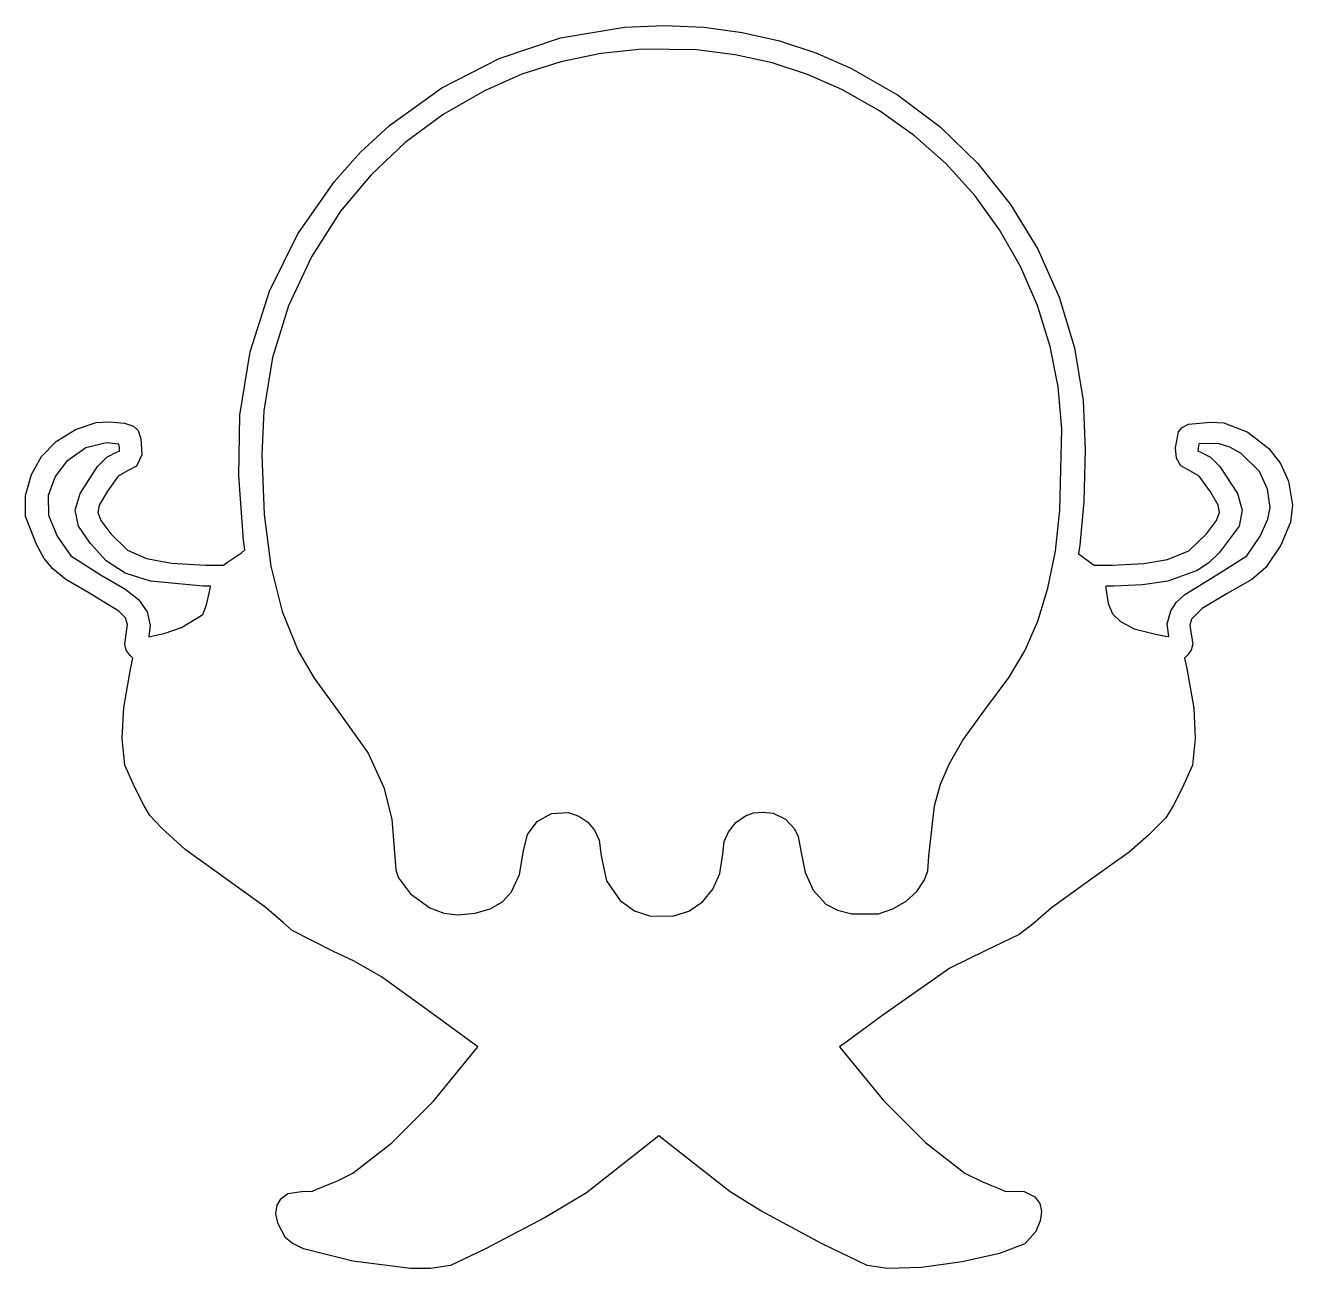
# Model space of a CAD drawing. Extents: x 63.7 to 138.9, y 134.7 to 208.5.
import ezdxf

# ---------------------------------------------------------------- set-up
doc = ezdxf.new("R2010")
doc.units = 0
doc.layers.add('Layer_1', color=7, linetype='CONTINUOUS')

msp = doc.modelspace()

# ---------------------------------------------------------------- linework, layer by layer
at = {"layer": 'Layer_1', "color": 7}
for points in [[(86.578319, 134.71051), (83.136621, 135.142251), (80.205594, 135.89119), (79.525615, 136.209556), (79.129743, 136.54014), (78.681766, 137.41279), (78.571595, 137.980285), (78.636177, 138.47288), (78.869393, 138.87225), (79.265127, 139.16007), (80.21949, 139.30073), (80.698218, 139.29373), (80.952218, 139.39897), (81.523718, 139.64244), (82.184118, 139.9011), (83.13107, 140.36579), (85.451258, 142.17664), (87.92533, 144.65172), (90.560569, 147.86666), (90.036559, 148.25733), (88.13156, 149.6521), (84.838461, 152.032238), (83.212818, 152.95916), (81.980918, 153.53606), (79.529818, 154.76907), (78.996418, 155.24779), (77.910108, 156.178641), (75.704449, 157.76416), (73.185372, 159.577595), (71.794829, 160.84422), (71.076656, 161.608574), (70.742334, 162.18587), (70.187846, 163.26992), (69.602973, 164.597426), (69.444034, 166.19092), (69.536504, 168.01972), (69.93301, 170.28393), (70.075218, 170.94793), (69.922729, 171.09715), (69.683271, 171.416771), (69.592421, 171.7781), (69.674501, 172.37582), (69.756991, 172.94013), (69.627352, 173.333243), (69.240395, 173.742688), (67.363211, 174.87892), (66.10073, 175.607256), (65.32909, 176.24902), (64.805135, 176.858748), (64.361406, 177.65545), (63.701413, 179.36143), (63.689143, 180.60542), (64.051734, 181.846928), (64.654782, 182.91682), (65.517251, 183.81203), (66.659852, 184.527625), (67.891361, 184.92723), (68.67131, 184.96533), (69.580319, 184.88748), (70.112881, 184.71303), (70.384719, 184.45422), (70.539496, 183.98994), (70.604525, 183.009883), (70.298717, 182.34961), (69.717598, 182.04318), (69.20089, 181.75496), (68.565953, 180.85943), (68.074085, 180.02907), (67.992066, 179.59891), (68.171275, 179.109901), (68.764723, 178.32585), (69.756355, 177.363929), (70.891321, 176.86079), (72.364258, 176.574256), (74.376897, 176.47271), (75.446984, 176.45871), (75.697697, 176.64797), (76.527612, 177.201), (76.711902, 177.3763), (76.635492, 177.95249), (76.362561, 181.777309), (76.432378, 185.36791), (77.032196, 189.125059), (78.18533, 192.73563), (79.864695, 196.132615), (82.043205, 199.249008), (83.597004, 200.972237), (85.308306, 202.566355), (88.411194, 204.80731), (91.822315, 206.548455), (95.465757, 207.758036), (99.265607, 208.404302), (101.63134, 208.50844), (104.00271, 208.403474), (106.250613, 208.093427), (108.46055, 207.581424), (110.616442, 206.871964), (112.70221, 205.969545), (115.482101, 204.386763), (118.004679, 202.488882), (120.247955, 200.307323), (122.189941, 197.873512), (123.808648, 195.218871), (125.082085, 192.374825), (125.988266, 189.372797), (126.5052, 186.24421), (126.61967, 183.31051), (126.540803, 180.24915), (126.29203, 177.65465), (126.22803, 177.14665), (126.41597, 176.99086), (126.87847, 176.66379), (127.15337, 176.45876), (128.22088, 176.47276), (130.110098, 176.560793), (131.5109, 176.80715), (132.772991, 177.321103), (133.83049, 178.32587), (134.42394, 179.109921), (134.60315, 179.59893), (134.522844, 180.025483), (134.0534, 180.82135), (133.39504, 181.75287), (132.8825, 182.0406), (132.2904, 182.35555), (132.032065, 182.809598), (131.97677, 183.42485), (132.16145, 184.37096), (132.385425, 184.643696), (132.751283, 184.825325), (134.0509, 184.95959), (134.84733, 184.90429), (136.286759, 184.351293), (137.51855, 183.39568), (138.218508, 182.502309), (138.68631, 181.46079), (138.93838, 180.02125), (138.806599, 179.008203), (138.23381, 177.65548), (137.34154, 176.31687), (136.508733, 175.616988), (135.0415, 174.77621), (133.563745, 173.898593), (132.9235, 173.25679), (132.835533, 172.907959), (132.9205, 172.37585), (133.0039, 171.7897), (132.912531, 171.421938), (132.67591, 171.10057), (132.5198, 170.94782), (132.65019, 170.33468), (133.063459, 167.985849), (133.15128, 166.17893), (132.989806, 164.590903), (132.40732, 163.26995), (131.85283, 162.1859), (131.405618, 161.469841), (130.38236, 160.43012), (129.228113, 159.436535), (127.02775, 157.85951), (124.620168, 156.12988), (123.52255, 155.17548), (122.699799, 154.538246), (120.72855, 153.58731), (118.57709, 152.54414), (114.5987, 149.7508), (112.5032, 148.21551), (112.03438, 147.86526), (114.63464, 144.68985), (117.129226, 142.188981), (119.4641, 140.36468), (120.44407, 139.88978), (121.06637, 139.64593), (121.64295, 139.39952), (121.89695, 139.29376), (122.37568, 139.30076), (122.99798, 139.27836), (123.63447, 138.96202), (123.92117, 138.568045), (124.026429, 138.093109), (123.950208, 137.538618), (123.69247, 136.90598), (123.03494, 136.18302), (121.530419, 135.614349), (119.308623, 135.113499), (116.90947, 134.778172), (114.87288, 134.70607), (113.66738, 134.89427), (110.992349, 136.171556), (107.35548, 138.13096), (105.533499, 139.267164), (102.60655, 141.56397), (101.29845, 142.58997), (99.798045, 141.41099), (97.003316, 139.21625), (94.558732, 137.744639), (90.972477, 135.85443), (88.927777, 134.89427), (87.759377, 134.70759), (86.578277, 134.71059)], [(102.13469, 155.62647), (103.082244, 155.93475), (103.889379, 156.484478), (104.516609, 157.239731), (104.92445, 158.16459), (105.09528, 159.30759), (105.189598, 160.067243), (105.43504, 160.64109), (105.871106, 161.189228), (106.45382, 161.57952), (106.923544, 161.757428), (107.46982, 161.7966), (108.08797, 161.7387), (108.831743, 161.390035), (109.3691, 160.81667), (109.580406, 160.364814), (109.7064, 159.61238), (109.992283, 158.229639), (110.45827, 157.17038), (111.22771, 156.35104), (111.920161, 155.994159), (112.75671, 155.77359), (114.34052, 155.77259), (115.203009, 156.058997), (115.98188, 156.514253), (116.626216, 157.101077), (117.0851, 157.78219), (117.279474, 158.320579), (117.33845, 159.18548), (117.672148, 162.186703), (118.037292, 163.465779), (118.55573, 164.69267), (119.357596, 166.08145), (120.66845, 167.86767), (122.100033, 169.813371), (123.03582, 171.38756), (123.808163, 173.139515), (124.410681, 175.10313), (124.847384, 177.294437), (125.12228, 179.72947), (125.23844, 184.55547), (125.022241, 187.04755), (124.54955, 189.44498), (123.794946, 191.8768), (122.785264, 194.193641), (121.534758, 196.377942), (120.057684, 198.412141), (118.368298, 200.278676), (116.480855, 201.959987), (114.40961, 203.438511), (112.16882, 204.696689), (110.123787, 205.588797), (108.023794, 206.275188), (105.840488, 206.763638), (103.54552, 207.061925), (100.31872, 207.100275), (97.86378, 206.840556), (95.479384, 206.341262), (93.171755, 205.604034), (90.947119, 204.630513), (88.496385, 203.222357), (86.249795, 201.554289), (84.217177, 199.634548), (82.408359, 197.471376), (80.672561, 194.765546), (79.320364, 191.858422), (78.370543, 188.798676), (77.841877, 185.63498), (77.730342, 183.00608), (77.864024, 179.480357), (78.263801, 176.398076), (78.938567, 173.711497), (79.897215, 171.37288), (80.836118, 169.762643), (82.273401, 167.80418), (84.046311, 165.303428), (84.982885, 163.25758), (85.441523, 161.389746), (85.637381, 159.14278), (85.68911, 158.371974), (85.852793, 157.90869), (86.550102, 156.95812), (87.708619, 156.12212), (88.529991, 155.805578), (89.347554, 155.71378), (90.399534, 155.801733), (91.293372, 156.061758), (92.015537, 156.488106), (92.552495, 157.07503), (93.0252, 158.110676), (93.27082, 159.49838), (93.498038, 160.47767), (94.076063, 161.256893), (94.922219, 161.73346), (95.949057, 161.77356), (96.558532, 161.562957), (97.079634, 161.206998), (97.488754, 160.726902), (97.762282, 160.14389), (97.881053, 159.21534), (98.205939, 157.717196), (99.009882, 156.55788), (99.862519, 155.94816), (100.75284, 155.63933), (102.13469, 155.62673)], [(71.351018, 172.28646), (71.922518, 172.40092), (72.960827, 172.77228), (74.237151, 173.53519), (74.437337, 174.10309), (74.578496, 174.72539), (74.67957, 175.16354), (74.69209, 175.22074), (74.253457, 175.22075), (71.111277, 175.51489), (69.610713, 175.992331), (68.493522, 176.72721), (67.533885, 177.768469), (66.842241, 178.78599), (66.645627, 179.737565), (66.938251, 180.71605), (67.971752, 182.31954), (68.529972, 182.87917), (69.146062, 183.18614), (69.287799, 183.22734), (69.273869, 183.43062), (69.238369, 183.65545), (68.514809, 183.72955), (67.289651, 183.434453), (66.129276, 182.61254), (65.450453, 181.718946), (65.048013, 180.59286), (65.059793, 179.42506), (65.58163, 178.17942), (66.382113, 177.018), (68.18872, 175.87408), (69.60228, 175.060289), (70.412136, 174.42145), (70.929356, 173.688408), (71.10972, 172.88836), (71.01684, 172.23504), (71.04816, 172.20824), (71.35102, 172.28644)], [(131.57648, 172.23996), (131.49378, 172.98548), (131.70008, 173.76018), (132.025085, 174.253845), (132.537921, 174.733436), (134.43192, 175.88781), (136.21313, 177.01792), (137.01361, 178.17934), (137.462281, 179.194648), (137.59827, 179.89428), (137.447655, 180.968129), (136.96719, 182.01701), (135.881705, 183.09856), (135.209867, 183.47323), (134.51614, 183.69327), (133.359, 183.65747), (133.3214, 183.43052), (133.3075, 183.22724), (133.44924, 183.18604), (134.065325, 182.87907), (134.62354, 182.31944), (135.65704, 180.71595), (135.949664, 179.737465), (135.75304, 178.78589), (134.57809, 177.20516), (133.957367, 176.601138), (133.27567, 176.138434), (131.52328, 175.52353), (130.023104, 175.302745), (128.31691, 175.22065), (127.85336, 175.22064), (127.85336, 175.10721), (127.99195, 174.19382), (128.248011, 173.584305), (128.71789, 173.11366), (129.528598, 172.685886), (130.79976, 172.37695), (131.38396, 172.25213), (131.57652, 172.23993)]]:
    msp.add_lwpolyline(points, close=True, dxfattribs=at)

doc.saveas('drawing.dxf')
